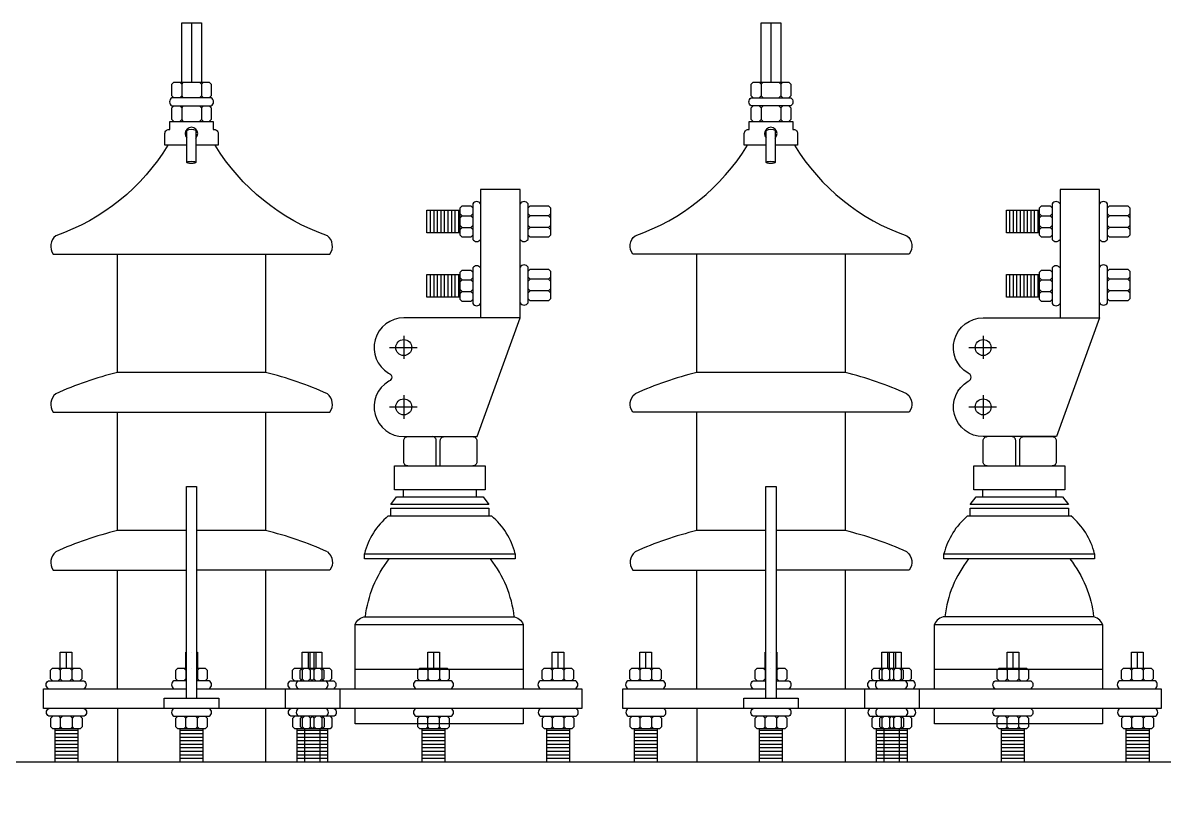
# Model space of a CAD drawing. Header units: millimetres. Extents: x 20927 to 53748, y 38421 to 54891.
# Drawn here: x 52177 to 52719, y 53131 to 53498 of the extents above; entities that cross this region are included whole.
import ezdxf

# ---------------------------------------------------------------- set-up
doc = ezdxf.new("R2010")
doc.units = ezdxf.units.MM
doc.linetypes.add('CENTERX2', pattern=[101.6, 63.5, -12.7, 12.7, -12.7])
doc.layers.add('Btrans.', color=2, linetype='Continuous')
doc.layers.add('HIGHT', color=8, linetype='Continuous')

msp = doc.modelspace()

# ---------------------------------------------------------------- linework, layer by layer
at = {"layer": 'Btrans.'}
msp.add_lwpolyline([(51756.8, 53147.67), (51742.35, 53118.77), (53167.35, 53118.77), (53152.91, 53147.67), (51760.38, 53147.67)], dxfattribs=at)
at = {"layer": 'HIGHT'}
for p, q in [((52257.42, 53498.45), (52257.42, 53470.33)), ((52532.42, 53498.45), (52532.42, 53470.33)), ((52252.74, 53469.39), (52252.74, 53463.76)), ((52263.05, 53470.33), (52262.11, 53469.39)), ((52527.74, 53469.39), (52527.74, 53463.76)), ((52537.11, 53469.39), (52537.11, 53463.76)), ((52262.11, 53463.76), (52263.05, 53462.83)), ((52252.74, 53458.14), (52252.74, 53452.51)), ((52263.05, 53459.08), (52262.11, 53458.14)), ((52262.11, 53452.51), (52263.05, 53451.58)), ((52527.74, 53452.51), (52526.8, 53451.58)), ((52537.11, 53452.51), (52536.17, 53451.58)), ((52255.12, 53432.23), (52255.12, 53447.45)), ((52530.12, 53432.23), (52530.12, 53447.45)), ((52370.83, 53398.77), (52370.83, 53409.58)), ((52372.51, 53398.77), (52372.51, 53409.58)), ((52374.18, 53398.77), (52374.18, 53409.58)), ((52375.86, 53398.77), (52375.86, 53409.58)), ((52377.53, 53398.77), (52377.53, 53409.58)), ((52379.2, 53398.77), (52379.2, 53409.58)), ((52380.88, 53398.77), (52380.88, 53409.58)), ((52382.55, 53398.77), (52382.55, 53409.58)), ((52384.23, 53398.77), (52384.23, 53409.58)), ((52384.93, 53407.86), (52385.87, 53406.93)), ((52389.94, 53406.93), (52390.88, 53407.86)), ((52418.07, 53406.93), (52417.13, 53407.86)), ((52427.76, 53407.86), (52426.82, 53406.93)), ((52645.83, 53398.77), (52645.83, 53409.58)), ((52647.51, 53398.77), (52647.51, 53409.58)), ((52649.18, 53398.77), (52649.18, 53409.58)), ((52650.86, 53398.77), (52650.86, 53409.58)), ((52652.53, 53398.77), (52652.53, 53409.58)), ((52654.2, 53398.77), (52654.2, 53409.58)), ((52655.88, 53398.77), (52655.88, 53409.58)), ((52657.55, 53398.77), (52657.55, 53409.58)), ((52659.23, 53398.77), (52659.23, 53409.58)), ((52659.93, 53405.99), (52660.87, 53406.93)), ((52664.94, 53406.93), (52665.88, 53405.99)), ((52693.07, 53406.93), (52692.13, 53405.99)), ((52702.76, 53405.99), (52701.82, 53406.93)), ((52384.93, 53402.33), (52385.87, 53401.39)), ((52418.07, 53401.39), (52417.13, 53402.33)), ((52427.76, 53400.46), (52426.82, 53401.39)), ((52664.94, 53401.39), (52665.88, 53402.33)), ((52693.07, 53401.39), (52692.13, 53400.46)), ((52702.76, 53402.33), (52701.82, 53401.39)), ((52370.83, 53368.3), (52370.83, 53379.11)), ((52372.51, 53368.3), (52372.51, 53379.11)), ((52374.18, 53368.3), (52374.18, 53379.11)), ((52375.86, 53368.3), (52375.86, 53379.11)), ((52377.53, 53368.3), (52377.53, 53379.11)), ((52379.2, 53368.3), (52379.2, 53379.11)), ((52380.88, 53368.3), (52380.88, 53379.11)), ((52382.55, 53368.3), (52382.55, 53379.11)), ((52384.23, 53368.3), (52384.23, 53379.11)), ((52384.93, 53377.39), (52385.87, 53376.46)), ((52389.94, 53376.46), (52390.88, 53377.39)), ((52418.07, 53376.81), (52417.13, 53377.75)), ((52427.76, 53377.75), (52426.82, 53376.81)), ((52645.83, 53368.3), (52645.83, 53379.11)), ((52647.51, 53368.3), (52647.51, 53379.11)), ((52649.18, 53368.3), (52649.18, 53379.11)), ((52650.86, 53368.3), (52650.86, 53379.11)), ((52652.53, 53368.3), (52652.53, 53379.11)), ((52654.2, 53368.3), (52654.2, 53379.11)), ((52655.88, 53368.3), (52655.88, 53379.11)), ((52657.55, 53368.3), (52657.55, 53379.11)), ((52659.23, 53368.3), (52659.23, 53379.11)), ((52659.93, 53375.52), (52660.87, 53376.46)), ((52664.94, 53376.46), (52665.88, 53375.52)), ((52693.07, 53376.81), (52692.13, 53375.88)), ((52702.76, 53375.88), (52701.82, 53376.81)), ((52385.87, 53370.92), (52389.94, 53370.92)), ((52418.07, 53371.28), (52417.13, 53370.35)), ((52427.76, 53370.35), (52426.82, 53371.28)), ((52659.93, 53371.86), (52660.87, 53370.92)), ((52664.94, 53370.92), (52665.88, 53371.86)), ((52693.07, 53371.28), (52692.13, 53372.22)), ((52702.76, 53372.22), (52701.82, 53371.28)), ((52222.27, 53182.51), (52222.27, 53238.76)), ((52292.58, 53238.76), (52292.58, 53182.51)), ((52497.27, 53182.51), (52497.27, 53238.76)), ((52567.58, 53238.76), (52567.58, 53182.51)), ((52197.9, 53199.8), (52197.9, 53192.21)), ((52257.42, 53199.8), (52257.43, 53199.8)), ((52312.74, 53199.8), (52312.74, 53192.21)), ((52313.69, 53192.21), (52313.69, 53199.8)), ((52315.52, 53199.8), (52315.52, 53192.21)), ((52316.46, 53199.8), (52316.46, 53192.21)), ((52372.27, 53199.8), (52372.27, 53192.21)), ((52431.3, 53199.8), (52431.3, 53192.21)), ((52472.9, 53199.8), (52472.9, 53192.21)), ((52532.42, 53199.8), (52532.43, 53199.8)), ((52587.74, 53199.8), (52587.74, 53192.21)), ((52588.69, 53192.21), (52588.69, 53199.8)), ((52590.52, 53199.8), (52590.52, 53192.21)), ((52591.46, 53199.8), (52591.46, 53192.21)), ((52647.27, 53199.8), (52647.27, 53192.21)), ((52706.3, 53199.8), (52706.3, 53192.21)), ((52194.19, 53192.21), (52195.13, 53191.27)), ((52199.72, 53192.21), (52200.66, 53191.27)), ((52253.72, 53192.21), (52254.66, 53191.27)), ((52257.42, 53192.21), (52257.43, 53192.21)), ((52261.13, 53192.21), (52260.19, 53191.27)), ((52309.97, 53191.27), (52309.97, 53187.2)), ((52312.75, 53192.21), (52313.69, 53191.27)), ((52315.5, 53191.27), (52315.5, 53187.2)), ((52320.16, 53192.21), (52319.22, 53191.27)), ((52369.5, 53191.27), (52369.5, 53187.2)), ((52375.03, 53191.27), (52375.03, 53187.2)), ((52428.53, 53191.27), (52428.53, 53187.2)), ((52434.06, 53191.27), (52434.06, 53187.2)), ((52469.19, 53192.21), (52470.13, 53191.27)), ((52474.72, 53192.21), (52475.66, 53191.27)), ((52528.72, 53192.21), (52529.66, 53191.27)), ((52532.42, 53192.21), (52532.43, 53192.21)), ((52536.13, 53192.21), (52535.19, 53191.27)), ((52585.91, 53192.21), (52584.97, 53191.27)), ((52587.75, 53192.21), (52588.69, 53191.27)), ((52591.44, 53192.21), (52590.5, 53191.27)), ((52595.16, 53192.21), (52594.22, 53191.27)), ((52645.43, 53192.21), (52644.5, 53191.27)), ((52650.97, 53192.21), (52650.03, 53191.27)), ((52704.46, 53192.21), (52703.53, 53191.27)), ((52710, 53192.21), (52709.06, 53191.27)), ((52195.13, 53187.2), (52194.19, 53186.26)), ((52200.66, 53187.2), (52201.6, 53186.26)), ((52254.66, 53187.2), (52253.72, 53186.26)), ((52260.19, 53187.2), (52261.13, 53186.26)), ((52313.69, 53187.2), (52314.63, 53186.26)), ((52319.22, 53187.2), (52320.16, 53186.26)), ((52470.13, 53187.2), (52469.19, 53186.26)), ((52475.66, 53187.2), (52476.6, 53186.26)), ((52529.66, 53187.2), (52528.72, 53186.26)), ((52535.19, 53187.2), (52536.13, 53186.26)), ((52584.97, 53187.2), (52585.91, 53186.26)), ((52588.69, 53187.2), (52589.63, 53186.26)), ((52590.5, 53187.2), (52591.44, 53186.26)), ((52594.22, 53187.2), (52595.16, 53186.26)), ((52644.5, 53187.2), (52645.43, 53186.26)), ((52650.03, 53187.2), (52650.97, 53186.26)), ((52703.53, 53187.2), (52704.46, 53186.26)), ((52709.06, 53187.2), (52710, 53186.26)), ((52301.95, 53173.14), (52301.95, 53182.51)), ((52327.74, 53182.51), (52327.74, 53173.14)), ((52576.95, 53173.14), (52576.95, 53182.51)), ((52602.74, 53182.51), (52602.74, 53173.14)), ((52195.3, 53164.38), (52195.3, 53168.45)), ((52200.84, 53168.45), (52201.77, 53169.39)), ((52222.27, 53173.14), (52222.27, 53147.52)), ((52254.66, 53164.38), (52254.66, 53168.45)), ((52260.19, 53164.38), (52260.19, 53168.45)), ((52292.58, 53173.31), (52292.58, 53147.52)), ((52310.14, 53168.45), (52311.08, 53169.39)), ((52313.86, 53164.38), (52313.86, 53168.45)), ((52315.67, 53168.45), (52316.61, 53169.39)), ((52319.39, 53164.38), (52319.39, 53168.45)), ((52369.5, 53168.45), (52368.56, 53169.39)), ((52375.03, 53168.45), (52374.09, 53169.39)), ((52428.7, 53168.45), (52427.76, 53169.39)), ((52434.23, 53168.45), (52435.17, 53169.39)), ((52470.3, 53164.38), (52470.3, 53168.45)), ((52475.84, 53168.45), (52476.77, 53169.39)), ((52497.27, 53173.14), (52497.27, 53147.52)), ((52529.66, 53164.38), (52529.66, 53168.45)), ((52535.19, 53164.38), (52535.19, 53168.45)), ((52567.58, 53173.31), (52567.58, 53147.52)), ((52588.86, 53164.38), (52588.86, 53168.45)), ((52590.67, 53164.38), (52590.67, 53168.45)), ((52594.39, 53164.38), (52594.39, 53168.45)), ((52709.23, 53168.45), (52708.3, 53169.39)), ((52203.46, 53162.74), (52192.65, 53162.74)), ((52201.77, 53163.45), (52200.84, 53164.38)), ((52262.81, 53162.74), (52252.01, 53162.74)), ((52322.02, 53162.74), (52307.49, 53162.74)), ((52311.21, 53147.67), (52311.21, 53163.45)), ((52314.74, 53163.45), (52315.67, 53164.38)), ((52318.3, 53163.45), (52318.3, 53147.67)), ((52377.65, 53162.74), (52366.85, 53162.74)), ((52368.56, 53163.45), (52369.5, 53164.38)), ((52374.09, 53163.45), (52375.03, 53164.38)), ((52436.86, 53162.74), (52426.05, 53162.74)), ((52427.76, 53163.45), (52428.7, 53164.38)), ((52435.17, 53163.45), (52434.23, 53164.38)), ((52478.46, 53162.74), (52467.65, 53162.74)), ((52476.77, 53163.45), (52475.84, 53164.38)), ((52537.81, 53162.74), (52527.01, 53162.74)), ((52597.02, 53162.74), (52582.49, 53162.74)), ((52586.08, 53163.45), (52585.14, 53164.38)), ((52586.21, 53147.67), (52586.21, 53163.45)), ((52593.3, 53163.45), (52593.3, 53147.67)), ((52652.65, 53162.74), (52641.85, 53162.74)), ((52645.43, 53163.45), (52644.5, 53164.38)), ((52650.97, 53163.45), (52650.03, 53164.38)), ((52711.86, 53162.74), (52701.05, 53162.74)), ((52704.64, 53163.45), (52703.7, 53164.38)), ((52708.3, 53163.45), (52709.23, 53164.38)), ((52203.46, 53161.06), (52192.65, 53161.06)), ((52203.46, 53159.39), (52192.65, 53159.39)), ((52203.46, 53157.72), (52192.65, 53157.72)), ((52262.81, 53161.06), (52252.01, 53161.06)), ((52262.81, 53159.39), (52252.01, 53159.39)), ((52262.81, 53157.72), (52252.01, 53157.72)), ((52322.02, 53161.06), (52307.49, 53161.06)), ((52322.02, 53159.39), (52307.49, 53159.39)), ((52322.02, 53157.72), (52307.49, 53157.72)), ((52377.65, 53161.06), (52366.85, 53161.06)), ((52377.65, 53159.39), (52366.85, 53159.39)), ((52377.65, 53157.72), (52366.85, 53157.72)), ((52436.86, 53161.06), (52426.05, 53161.06)), ((52436.86, 53159.39), (52426.05, 53159.39)), ((52436.86, 53157.72), (52426.05, 53157.72)), ((52478.46, 53161.06), (52467.65, 53161.06)), ((52478.46, 53159.39), (52467.65, 53159.39)), ((52478.46, 53157.72), (52467.65, 53157.72)), ((52537.81, 53161.06), (52527.01, 53161.06)), ((52537.81, 53159.39), (52527.01, 53159.39)), ((52537.81, 53157.72), (52527.01, 53157.72)), ((52597.02, 53161.06), (52582.49, 53161.06)), ((52597.02, 53159.39), (52582.49, 53159.39)), ((52597.02, 53157.72), (52582.49, 53157.72)), ((52652.65, 53161.06), (52641.85, 53161.06)), ((52652.65, 53159.39), (52641.85, 53159.39)), ((52652.65, 53157.72), (52641.85, 53157.72)), ((52711.86, 53161.06), (52701.05, 53161.06)), ((52711.86, 53159.39), (52701.05, 53159.39)), ((52711.86, 53157.72), (52701.05, 53157.72)), ((52203.46, 53156.04), (52192.65, 53156.04)), ((52203.46, 53154.37), (52192.65, 53154.37)), ((52203.46, 53152.69), (52192.65, 53152.69)), ((52262.81, 53156.04), (52252.01, 53156.04)), ((52262.81, 53154.37), (52252.01, 53154.37)), ((52262.81, 53152.69), (52252.01, 53152.69)), ((52322.02, 53156.04), (52307.49, 53156.04)), ((52322.02, 53154.37), (52307.49, 53154.37)), ((52322.02, 53152.69), (52307.49, 53152.69)), ((52377.65, 53156.04), (52366.85, 53156.04)), ((52377.65, 53154.37), (52366.85, 53154.37)), ((52377.65, 53152.69), (52366.85, 53152.69)), ((52436.86, 53156.04), (52426.05, 53156.04)), ((52436.86, 53154.37), (52426.05, 53154.37)), ((52436.86, 53152.69), (52426.05, 53152.69)), ((52478.46, 53156.04), (52467.65, 53156.04)), ((52478.46, 53154.37), (52467.65, 53154.37)), ((52478.46, 53152.69), (52467.65, 53152.69)), ((52537.81, 53156.04), (52527.01, 53156.04)), ((52537.81, 53154.37), (52527.01, 53154.37)), ((52537.81, 53152.69), (52527.01, 53152.69)), ((52597.02, 53156.04), (52582.49, 53156.04)), ((52597.02, 53154.37), (52582.49, 53154.37)), ((52597.02, 53152.69), (52582.49, 53152.69)), ((52652.65, 53156.04), (52641.85, 53156.04)), ((52652.65, 53154.37), (52641.85, 53154.37)), ((52652.65, 53152.69), (52641.85, 53152.69)), ((52711.86, 53156.04), (52701.05, 53156.04)), ((52711.86, 53154.37), (52701.05, 53154.37)), ((52711.86, 53152.69), (52701.05, 53152.69)), ((52203.46, 53151.02), (52192.65, 53151.02)), ((52203.46, 53149.34), (52192.65, 53149.34)), ((52262.81, 53151.02), (52252.01, 53151.02)), ((52262.81, 53149.34), (52252.01, 53149.34)), ((52322.02, 53151.02), (52307.49, 53151.02)), ((52322.02, 53149.34), (52307.49, 53149.34)), ((52377.65, 53151.02), (52366.85, 53151.02)), ((52377.65, 53149.34), (52366.85, 53149.34)), ((52436.86, 53151.02), (52426.05, 53151.02)), ((52436.86, 53149.34), (52426.05, 53149.34)), ((52478.46, 53151.02), (52467.65, 53151.02)), ((52478.46, 53149.34), (52467.65, 53149.34)), ((52537.81, 53151.02), (52527.01, 53151.02)), ((52537.81, 53149.34), (52527.01, 53149.34)), ((52597.02, 53151.02), (52582.49, 53151.02)), ((52597.02, 53149.34), (52582.49, 53149.34)), ((52652.65, 53151.02), (52641.85, 53151.02)), ((52652.65, 53149.34), (52641.85, 53149.34)), ((52711.86, 53151.02), (52701.05, 53151.02)), ((52711.86, 53149.34), (52701.05, 53149.34))]:
    msp.add_line(p, q, dxfattribs=at)
at = {"layer": 'HIGHT', "linetype": 'CENTERX2'}
for p, q in [((52358.14, 53349.97), (52358.14, 53338.97)), ((52633.14, 53349.97), (52633.14, 53338.97)), ((52351.37, 53344.35), (52364.49, 53344.35)), ((52626.37, 53344.35), (52639.49, 53344.35)), ((52358.14, 53321.76), (52358.14, 53310.48)), ((52633.14, 53321.76), (52633.14, 53310.48)), ((52351.37, 53316.2), (52364.49, 53316.2)), ((52626.37, 53316.2), (52639.49, 53316.2))]:
    msp.add_line(p, q, dxfattribs=at)
at = {"layer": 'HIGHT', "linetype": 'ByBlock'}
for p, q in [((52350.76, 53264.49), (52399.77, 53264.49)), ((52625.76, 53264.49), (52674.77, 53264.49))]:
    msp.add_line(p, q, dxfattribs=at)
at = {"layer": 'HIGHT'}
for points in [[(52252.74, 53470.33), (52252.74, 53498.45), (52262.11, 53498.45), (52262.11, 53470.33)], [(52527.74, 53470.33), (52527.74, 53498.45), (52537.11, 53498.45), (52537.11, 53470.33)], [(52248.99, 53462.83), (52248.05, 53463.76), (52248.05, 53469.39), (52248.99, 53470.33), (52265.86, 53470.33), (52266.8, 53469.39), (52266.8, 53463.76), (52265.86, 53462.83)], [(52251.8, 53470.33), (52252.74, 53469.39), (52253.67, 53470.33)], [(52261.17, 53470.33), (52262.11, 53469.39), (52262.11, 53463.76), (52261.17, 53462.83)], [(52523.99, 53462.83), (52523.05, 53463.76), (52523.05, 53469.39), (52523.99, 53470.33), (52540.86, 53470.33), (52541.8, 53469.39), (52541.8, 53463.76), (52540.86, 53462.83)], [(52528.67, 53470.33), (52527.74, 53469.39), (52526.8, 53470.33)], [(52538.05, 53470.33), (52537.11, 53469.39), (52536.17, 53470.33)], [(52253.67, 53462.83), (52252.74, 53463.76), (52251.8, 53462.83)], [(52526.8, 53462.83), (52527.74, 53463.76), (52528.67, 53462.83)], [(52536.17, 53462.83), (52537.11, 53463.76), (52538.05, 53462.83)], [(52248.99, 53451.58), (52248.05, 53452.51), (52248.05, 53458.14), (52248.99, 53459.08)], [(52251.8, 53459.08), (52252.74, 53458.14), (52253.67, 53459.08)], [(52261.17, 53459.08), (52262.11, 53458.14), (52262.11, 53452.51), (52261.17, 53451.58)], [(52265.86, 53459.08), (52266.8, 53458.14), (52266.8, 53452.51), (52265.86, 53451.58)], [(52523.99, 53451.58), (52523.05, 53452.51), (52523.05, 53458.14), (52523.99, 53459.08)], [(52528.67, 53459.08), (52527.74, 53458.14), (52526.8, 53459.08)], [(52527.74, 53458.14), (52527.74, 53452.51), (52528.67, 53451.58)], [(52538.05, 53459.08), (52537.11, 53458.14), (52536.17, 53459.08)], [(52537.11, 53458.14), (52537.11, 53452.51), (52538.05, 53451.58)], [(52540.86, 53459.08), (52541.8, 53458.14), (52541.8, 53452.51), (52540.86, 53451.58)], [(52253.67, 53451.58), (52252.74, 53452.51), (52251.8, 53451.58)], [(52688.38, 53358.46), (52688.38, 53419.39), (52669.63, 53419.39), (52669.63, 53358.46)], [(52384.93, 53398.77), (52369.16, 53398.77), (52369.16, 53409.58), (52384.93, 53409.58)], [(52390.88, 53397.64), (52389.94, 53396.71), (52385.87, 53396.71), (52384.93, 53397.64), (52384.93, 53410.68), (52385.87, 53411.61), (52389.94, 53411.61), (52390.88, 53410.68)], [(52384.93, 53405.99), (52385.87, 53406.93), (52389.94, 53406.93), (52390.88, 53405.99)], [(52417.13, 53410.68), (52418.07, 53411.61), (52426.82, 53411.61), (52427.76, 53410.68), (52427.76, 53397.64), (52426.82, 53396.71), (52418.07, 53396.71), (52417.13, 53397.64)], [(52427.76, 53405.99), (52426.82, 53406.93), (52418.07, 53406.93), (52417.13, 53405.99)], [(52659.93, 53398.77), (52644.16, 53398.77), (52644.16, 53409.58), (52659.93, 53409.58)], [(52665.88, 53397.64), (52664.94, 53396.71), (52660.87, 53396.71), (52659.93, 53397.64), (52659.93, 53410.68), (52660.87, 53411.61), (52664.94, 53411.61), (52665.88, 53410.68)], [(52659.93, 53407.86), (52660.87, 53406.93), (52664.94, 53406.93), (52665.88, 53407.86)], [(52692.13, 53410.68), (52693.07, 53411.61), (52701.82, 53411.61), (52702.76, 53410.68), (52702.76, 53397.64), (52701.82, 53396.71), (52693.07, 53396.71), (52692.13, 53397.64)], [(52702.76, 53407.86), (52701.82, 53406.93), (52693.07, 53406.93), (52692.13, 53407.86)], [(52384.93, 53400.46), (52385.87, 53401.39), (52389.94, 53401.39)], [(52390.88, 53400.46), (52389.94, 53401.39), (52390.88, 53402.33)], [(52427.76, 53402.33), (52426.82, 53401.39), (52418.07, 53401.39), (52417.13, 53400.46)], [(52659.93, 53402.33), (52660.87, 53401.39), (52659.93, 53400.46)], [(52660.87, 53401.39), (52664.94, 53401.39), (52665.88, 53400.46)], [(52702.76, 53400.46), (52701.82, 53401.39), (52693.07, 53401.39), (52692.13, 53402.33)], [(52292.58, 53388.76), (52292.58, 53332.51), (52222.27, 53332.51), (52222.27, 53388.76)], [(52567.58, 53388.76), (52567.58, 53332.51), (52497.27, 53332.51), (52497.27, 53388.76)], [(52390.88, 53367.17), (52389.94, 53366.24), (52385.87, 53366.24), (52384.93, 53367.17), (52384.93, 53380.21), (52385.87, 53381.14), (52389.94, 53381.14), (52390.88, 53380.21)], [(52417.13, 53380.56), (52418.07, 53381.5), (52426.82, 53381.5), (52427.76, 53380.56), (52427.76, 53367.53), (52426.82, 53366.6), (52418.07, 53366.6), (52417.13, 53367.53)], [(52665.88, 53367.17), (52664.94, 53366.24), (52660.87, 53366.24), (52659.93, 53367.17), (52659.93, 53380.21), (52660.87, 53381.14), (52664.94, 53381.14), (52665.88, 53380.21)], [(52692.13, 53380.56), (52693.07, 53381.5), (52701.82, 53381.5), (52702.76, 53380.56), (52702.76, 53367.53), (52701.82, 53366.6), (52693.07, 53366.6), (52692.13, 53367.53)], [(52384.93, 53368.3), (52369.16, 53368.3), (52369.16, 53379.11), (52384.93, 53379.11)], [(52384.93, 53375.52), (52385.87, 53376.46), (52389.94, 53376.46), (52390.88, 53375.52)], [(52427.76, 53375.88), (52426.82, 53376.81), (52418.07, 53376.81), (52417.13, 53375.88)], [(52659.93, 53368.3), (52644.16, 53368.3), (52644.16, 53379.11), (52659.93, 53379.11)], [(52659.93, 53377.39), (52660.87, 53376.46), (52664.94, 53376.46), (52665.88, 53377.39)], [(52702.76, 53377.75), (52701.82, 53376.81), (52693.07, 53376.81), (52692.13, 53377.75)], [(52384.93, 53371.86), (52385.87, 53370.92), (52384.93, 53369.99)], [(52390.88, 53369.99), (52389.94, 53370.92), (52390.88, 53371.86)], [(52427.76, 53372.22), (52426.82, 53371.28), (52418.07, 53371.28), (52417.13, 53372.22)], [(52659.93, 53369.99), (52660.87, 53370.92), (52664.94, 53370.92), (52665.88, 53369.99)], [(52702.76, 53370.35), (52701.82, 53371.28), (52693.07, 53371.28), (52692.13, 53370.35)], [(52255.03, 53257.51), (52222.27, 53257.51), (52222.27, 53313.76)], [(52292.58, 53313.76), (52292.58, 53257.51), (52259.82, 53257.51)], [(52530.03, 53257.51), (52497.27, 53257.51), (52497.27, 53313.76)], [(52567.58, 53313.76), (52567.58, 53257.51), (52534.82, 53257.51)], [(52255.03, 53177.93), (52255.03, 53278.42), (52259.82, 53278.42), (52259.82, 53177.93)], [(52530.03, 53177.93), (52530.03, 53278.42), (52534.82, 53278.42), (52534.82, 53177.93)], [(52195.13, 53192.21), (52195.13, 53199.8), (52200.68, 53199.8), (52200.68, 53192.21)], [(52254.66, 53192.21), (52254.66, 53199.8), (52255.03, 53199.8)], [(52259.82, 53199.8), (52260.2, 53199.8), (52260.2, 53192.21)], [(52309.97, 53192.21), (52309.97, 53199.8), (52319.24, 53199.8), (52319.24, 53192.21)], [(52369.5, 53192.21), (52369.5, 53199.8), (52375.04, 53199.8), (52375.04, 53192.21)], [(52428.53, 53192.21), (52428.53, 53199.8), (52434.07, 53199.8), (52434.07, 53192.21)], [(52470.13, 53192.21), (52470.13, 53199.8), (52475.68, 53199.8), (52475.68, 53192.21)], [(52529.66, 53192.21), (52529.66, 53199.8), (52530.03, 53199.8)], [(52534.82, 53199.8), (52535.2, 53199.8), (52535.2, 53192.21)], [(52584.97, 53192.21), (52584.97, 53199.8), (52594.24, 53199.8), (52594.24, 53192.21)], [(52644.5, 53192.21), (52644.5, 53199.8), (52650.04, 53199.8), (52650.04, 53192.21)], [(52703.53, 53192.21), (52703.53, 53199.8), (52709.07, 53199.8), (52709.07, 53192.21)], [(52191.38, 53186.26), (52190.44, 53187.2), (52190.44, 53191.27), (52191.38, 53192.21), (52204.41, 53192.21), (52205.35, 53191.27), (52205.35, 53187.2), (52204.41, 53186.26)], [(52196.07, 53192.21), (52195.13, 53191.27), (52195.13, 53187.2), (52196.07, 53186.26)], [(52201.6, 53192.21), (52200.66, 53191.27), (52200.66, 53187.2), (52199.72, 53186.26)], [(52250.91, 53186.26), (52249.97, 53187.2), (52249.97, 53191.27), (52250.91, 53192.21), (52255.03, 53192.21)], [(52255.03, 53191.64), (52254.66, 53191.27), (52254.66, 53187.2), (52255.03, 53186.83)], [(52259.82, 53192.21), (52263.94, 53192.21), (52264.88, 53191.27), (52264.88, 53187.2), (52263.94, 53186.26)], [(52259.82, 53191.64), (52260.19, 53191.27), (52260.19, 53187.2), (52259.82, 53186.83)], [(52306.22, 53186.26), (52305.28, 53187.2), (52305.28, 53191.27), (52306.22, 53192.21), (52322.97, 53192.21), (52323.91, 53191.27), (52323.91, 53187.2), (52322.97, 53186.26)], [(52309.94, 53186.26), (52309, 53187.2), (52309, 53191.27), (52309.94, 53192.21)], [(52309.03, 53192.21), (52309.97, 53191.27), (52310.91, 53192.21)], [(52314.63, 53192.21), (52313.69, 53191.27), (52313.69, 53187.2), (52312.75, 53186.26)], [(52316.44, 53192.21), (52315.5, 53191.27), (52314.56, 53192.21)], [(52318.28, 53192.21), (52319.22, 53191.27), (52319.22, 53187.2), (52318.28, 53186.26)], [(52319.25, 53192.21), (52320.19, 53191.27), (52320.19, 53187.2), (52319.25, 53186.26)], [(52365.75, 53186.26), (52364.81, 53187.2), (52364.81, 53191.27), (52365.75, 53192.21), (52378.78, 53192.21), (52379.72, 53191.27), (52379.72, 53187.2), (52378.78, 53186.26)], [(52370.43, 53192.21), (52369.5, 53191.27), (52368.56, 53192.21)], [(52375.97, 53192.21), (52375.03, 53191.27), (52374.09, 53192.21)], [(52424.78, 53186.26), (52423.84, 53187.2), (52423.84, 53191.27), (52424.78, 53192.21), (52437.81, 53192.21), (52438.75, 53191.27), (52438.75, 53187.2), (52437.81, 53186.26)], [(52429.46, 53192.21), (52428.53, 53191.27), (52427.59, 53192.21)], [(52433.12, 53192.21), (52434.06, 53191.27), (52435, 53192.21)], [(52466.38, 53186.26), (52465.44, 53187.2), (52465.44, 53191.27), (52466.38, 53192.21), (52479.41, 53192.21), (52480.35, 53191.27), (52480.35, 53187.2), (52479.41, 53186.26)], [(52471.07, 53192.21), (52470.13, 53191.27), (52470.13, 53187.2), (52471.07, 53186.26)], [(52476.6, 53192.21), (52475.66, 53191.27), (52475.66, 53187.2), (52474.72, 53186.26)], [(52525.91, 53186.26), (52524.97, 53187.2), (52524.97, 53191.27), (52525.91, 53192.21), (52530.03, 53192.21)], [(52530.03, 53191.64), (52529.66, 53191.27), (52529.66, 53187.2), (52530.03, 53186.83)], [(52534.82, 53192.21), (52538.94, 53192.21), (52539.88, 53191.27), (52539.88, 53187.2), (52538.94, 53186.26)], [(52534.82, 53191.64), (52535.19, 53191.27), (52535.19, 53187.2), (52534.82, 53186.83)], [(52581.22, 53186.26), (52580.28, 53187.2), (52580.28, 53191.27), (52581.22, 53192.21), (52597.97, 53192.21), (52598.91, 53191.27), (52598.91, 53187.2), (52597.97, 53186.26)], [(52584.94, 53186.26), (52584, 53187.2), (52584, 53191.27), (52584.94, 53192.21)], [(52584.03, 53192.21), (52584.97, 53191.27), (52584.97, 53187.2), (52584.03, 53186.26)], [(52589.63, 53192.21), (52588.69, 53191.27), (52588.69, 53187.2), (52587.75, 53186.26)], [(52589.56, 53192.21), (52590.5, 53191.27), (52590.5, 53187.2), (52589.56, 53186.26)], [(52593.28, 53192.21), (52594.22, 53191.27), (52594.22, 53187.2), (52593.28, 53186.26)], [(52594.25, 53192.21), (52595.19, 53191.27), (52595.19, 53187.2), (52594.25, 53186.26)], [(52640.75, 53186.26), (52639.81, 53187.2), (52639.81, 53191.27), (52640.75, 53192.21), (52653.78, 53192.21), (52654.72, 53191.27), (52654.72, 53187.2), (52653.78, 53186.26)], [(52643.56, 53192.21), (52644.5, 53191.27), (52644.5, 53187.2), (52643.56, 53186.26)], [(52649.09, 53192.21), (52650.03, 53191.27), (52650.03, 53187.2), (52649.09, 53186.26)], [(52699.78, 53186.26), (52698.84, 53187.2), (52698.84, 53191.27), (52699.78, 53192.21), (52712.81, 53192.21), (52713.75, 53191.27), (52713.75, 53187.2), (52712.81, 53186.26)], [(52702.59, 53192.21), (52703.53, 53191.27), (52703.53, 53187.2), (52702.59, 53186.26)], [(52708.12, 53192.21), (52709.06, 53191.27), (52709.06, 53187.2), (52708.12, 53186.26)], [(52310.91, 53186.26), (52309.97, 53187.2), (52309.03, 53186.26)], [(52314.56, 53186.26), (52315.5, 53187.2), (52316.44, 53186.26)], [(52368.56, 53186.26), (52369.5, 53187.2), (52370.43, 53186.26)], [(52374.09, 53186.26), (52375.03, 53187.2), (52375.97, 53186.26)], [(52427.59, 53186.26), (52428.53, 53187.2), (52429.46, 53186.26)], [(52433.12, 53186.26), (52434.06, 53187.2), (52435, 53186.26)], [(52259.82, 53182.51), (52442.58, 53182.51), (52442.58, 53173.14), (52187.11, 53173.14), (52187.11, 53182.51), (52255.03, 53182.51)], [(52534.82, 53182.51), (52717.58, 53182.51), (52717.58, 53173.14), (52462.11, 53173.14), (52462.11, 53182.51), (52530.03, 53182.51)], [(52244.49, 53173.14), (52244.49, 53177.93), (52270.35, 53177.93), (52270.35, 53173.14)], [(52519.49, 53173.14), (52519.49, 53177.93), (52545.35, 53177.93), (52545.35, 53173.14)], [(52204.59, 53169.39), (52205.52, 53168.45), (52205.52, 53164.38), (52204.59, 53163.45), (52191.55, 53163.45), (52190.62, 53164.38), (52190.62, 53168.45), (52191.55, 53169.39)], [(52194.37, 53169.39), (52195.3, 53168.45), (52196.24, 53169.39)], [(52199.9, 53163.45), (52200.84, 53164.38), (52200.84, 53168.45), (52199.9, 53169.39)], [(52263.94, 53169.39), (52264.88, 53168.45), (52264.88, 53164.38), (52263.94, 53163.45), (52250.91, 53163.45), (52249.97, 53164.38), (52249.97, 53168.45), (52250.91, 53169.39)], [(52253.72, 53169.39), (52254.66, 53168.45), (52255.59, 53169.39)], [(52261.13, 53169.39), (52260.19, 53168.45), (52259.25, 53169.39)], [(52323.14, 53169.39), (52324.08, 53168.45), (52324.08, 53164.38), (52323.14, 53163.45), (52306.39, 53163.45), (52305.45, 53164.38), (52305.45, 53168.45), (52306.39, 53169.39)], [(52310.11, 53163.45), (52309.17, 53164.38), (52309.17, 53168.45), (52310.11, 53169.39)], [(52310.14, 53164.38), (52310.14, 53168.45), (52309.2, 53169.39)], [(52312.92, 53169.39), (52313.86, 53168.45), (52314.8, 53169.39)], [(52316.61, 53163.45), (52315.67, 53164.38), (52315.67, 53168.45), (52314.74, 53169.39)], [(52320.33, 53169.39), (52319.39, 53168.45), (52318.46, 53169.39)], [(52319.42, 53169.39), (52320.36, 53168.45), (52320.36, 53164.38), (52319.42, 53163.45)], [(52378.78, 53169.39), (52379.72, 53168.45), (52379.72, 53164.38), (52378.78, 53163.45), (52365.75, 53163.45), (52364.81, 53164.38), (52364.81, 53168.45), (52365.75, 53169.39)], [(52370.43, 53163.45), (52369.5, 53164.38), (52369.5, 53168.45), (52370.43, 53169.39)], [(52375.97, 53163.45), (52375.03, 53164.38), (52375.03, 53168.45), (52375.97, 53169.39)], [(52437.98, 53169.39), (52438.92, 53168.45), (52438.92, 53164.38), (52437.98, 53163.45), (52424.95, 53163.45), (52424.01, 53164.38), (52424.01, 53168.45), (52424.95, 53169.39)], [(52429.64, 53163.45), (52428.7, 53164.38), (52428.7, 53168.45), (52429.64, 53169.39)], [(52433.3, 53163.45), (52434.23, 53164.38), (52434.23, 53168.45), (52433.3, 53169.39)], [(52479.59, 53169.39), (52480.52, 53168.45), (52480.52, 53164.38), (52479.59, 53163.45), (52466.55, 53163.45), (52465.62, 53164.38), (52465.62, 53168.45), (52466.55, 53169.39)], [(52469.37, 53169.39), (52470.3, 53168.45), (52471.24, 53169.39)], [(52474.9, 53163.45), (52475.84, 53164.38), (52475.84, 53168.45), (52474.9, 53169.39)], [(52538.94, 53169.39), (52539.88, 53168.45), (52539.88, 53164.38), (52538.94, 53163.45), (52525.91, 53163.45), (52524.97, 53164.38), (52524.97, 53168.45), (52525.91, 53169.39)], [(52528.72, 53169.39), (52529.66, 53168.45), (52530.59, 53169.39)], [(52536.13, 53169.39), (52535.19, 53168.45), (52534.25, 53169.39)], [(52598.14, 53169.39), (52599.08, 53168.45), (52599.08, 53164.38), (52598.14, 53163.45), (52581.39, 53163.45), (52580.45, 53164.38), (52580.45, 53168.45), (52581.39, 53169.39)], [(52585.11, 53163.45), (52584.17, 53164.38), (52584.17, 53168.45), (52585.11, 53169.39)], [(52586.08, 53169.39), (52585.14, 53168.45), (52584.2, 53169.39)], [(52584.2, 53163.45), (52585.14, 53164.38), (52585.14, 53168.45)], [(52587.92, 53169.39), (52588.86, 53168.45), (52589.8, 53169.39)], [(52589.74, 53169.39), (52590.67, 53168.45), (52591.61, 53169.39)], [(52595.33, 53169.39), (52594.39, 53168.45), (52593.46, 53169.39)], [(52594.42, 53169.39), (52595.36, 53168.45), (52595.36, 53164.38), (52594.42, 53163.45)], [(52653.78, 53169.39), (52654.72, 53168.45), (52654.72, 53164.38), (52653.78, 53163.45), (52640.75, 53163.45), (52639.81, 53164.38), (52639.81, 53168.45), (52640.75, 53169.39)], [(52645.43, 53169.39), (52644.5, 53168.45), (52643.56, 53169.39)], [(52643.56, 53163.45), (52644.5, 53164.38), (52644.5, 53168.45)], [(52650.97, 53169.39), (52650.03, 53168.45), (52649.09, 53169.39)], [(52649.09, 53163.45), (52650.03, 53164.38), (52650.03, 53168.45)], [(52712.98, 53169.39), (52713.92, 53168.45), (52713.92, 53164.38), (52712.98, 53163.45), (52699.95, 53163.45), (52699.01, 53164.38), (52699.01, 53168.45), (52699.95, 53169.39)], [(52704.64, 53169.39), (52703.7, 53168.45), (52702.76, 53169.39)], [(52702.76, 53163.45), (52703.7, 53164.38), (52703.7, 53168.45)], [(52710.17, 53163.45), (52709.23, 53164.38), (52709.23, 53168.45), (52710.17, 53169.39)], [(52203.46, 53163.45), (52203.46, 53147.67), (52192.65, 53147.67), (52192.65, 53163.45)], [(52196.24, 53163.45), (52195.3, 53164.38), (52194.37, 53163.45)], [(52262.81, 53163.45), (52262.81, 53147.67), (52252.01, 53147.67), (52252.01, 53163.45)], [(52255.59, 53163.45), (52254.66, 53164.38), (52253.72, 53163.45)], [(52259.25, 53163.45), (52260.19, 53164.38), (52261.13, 53163.45)], [(52322.02, 53163.45), (52322.02, 53147.67), (52307.49, 53147.67), (52307.49, 53163.45)], [(52309.2, 53163.45), (52310.14, 53164.38), (52311.08, 53163.45)], [(52312.92, 53163.45), (52313.86, 53164.38), (52314.8, 53163.45)], [(52320.33, 53163.45), (52319.39, 53164.38), (52318.46, 53163.45)], [(52377.65, 53163.45), (52377.65, 53147.67), (52366.85, 53147.67), (52366.85, 53163.45)], [(52436.86, 53163.45), (52436.86, 53147.67), (52426.05, 53147.67), (52426.05, 53163.45)], [(52478.46, 53163.45), (52478.46, 53147.67), (52467.65, 53147.67), (52467.65, 53163.45)], [(52471.24, 53163.45), (52470.3, 53164.38), (52469.37, 53163.45)], [(52537.81, 53163.45), (52537.81, 53147.67), (52527.01, 53147.67), (52527.01, 53163.45)], [(52530.59, 53163.45), (52529.66, 53164.38), (52528.72, 53163.45)], [(52534.25, 53163.45), (52535.19, 53164.38), (52536.13, 53163.45)], [(52597.02, 53163.45), (52597.02, 53147.67), (52582.49, 53147.67), (52582.49, 53163.45)], [(52587.92, 53163.45), (52588.86, 53164.38), (52589.8, 53163.45)], [(52589.74, 53163.45), (52590.67, 53164.38), (52591.61, 53163.45)], [(52595.33, 53163.45), (52594.39, 53164.38), (52593.46, 53163.45)], [(52652.65, 53163.45), (52652.65, 53147.67), (52641.85, 53147.67), (52641.85, 53163.45)], [(52711.86, 53163.45), (52711.86, 53147.67), (52701.05, 53147.67), (52701.05, 53163.45)]]:
    msp.add_lwpolyline(points, dxfattribs=at)
for points in [[(52248.05, 53462.83, 0.56779), (52248.05, 53459.08), (52266.8, 53459.08, 0.56779), (52266.8, 53462.83)], [(52541.8, 53459.08), (52523.05, 53459.08, -0.56779), (52523.05, 53462.83), (52541.8, 53462.83, -0.56779)], [(52626.08, 53328.41, 0.731645), (52625.94, 53332.22, -0.762576), (52633.14, 53358.46), (52688.38, 53358.46), (52667.98, 53302.09), (52633.14, 53302.09, -0.767012)]]:
    msp.add_lwpolyline(points, format="xyb", close=True, dxfattribs=at)
for points in [[(52255.12, 53440.33), (52244.77, 53440.33), (52244.77, 53445.95, -0.471469), (52247.11, 53447.83), (52247.11, 53451.58), (52267.74, 53451.58), (52267.74, 53447.83, -0.471469), (52270.08, 53445.95), (52270.08, 53440.33), (52259.48, 53440.33)], [(52530.12, 53440.33), (52519.77, 53440.33), (52519.77, 53445.95, -0.471469), (52522.11, 53447.83), (52522.11, 53451.58), (52542.74, 53451.58), (52542.74, 53447.83, -0.471469), (52545.08, 53445.95), (52545.08, 53440.33), (52534.48, 53440.33)], [(52255.12, 53447.43, -0.280335), (52259.48, 53447.45), (52259.48, 53432.23)], [(52530.12, 53447.43, -0.280335), (52534.48, 53447.45), (52534.48, 53432.23)], [(52246.21, 53440.33, -0.173722), (52192.96, 53397.42, 0.405237), (52191.8, 53388.76), (52323.05, 53388.76, 0.405237), (52321.89, 53397.42, -0.173722), (52268.64, 53440.33)], [(52543.64, 53440.33, 0.173722), (52596.89, 53397.42, -0.405237), (52598.05, 53388.76), (52466.8, 53388.76, -0.405237), (52467.96, 53397.42, 0.173722), (52521.21, 53440.33)], [(52413.38, 53358.46), (52358.14, 53358.46, 0.762576), (52350.94, 53332.22, -0.731645), (52351.08, 53328.41, 0.767012), (52358.14, 53302.09), (52392.98, 53302.09), (52413.38, 53358.46), (52413.38, 53419.39), (52394.63, 53419.39), (52394.63, 53358.46)], [(52394.63, 53412.6, 0.56779), (52390.88, 53412.6), (52390.88, 53395.72, 0.56779), (52394.63, 53395.72)], [(52413.38, 53395.72, 0.56779), (52417.13, 53395.72), (52417.13, 53412.6, 0.56779), (52413.38, 53412.6)], [(52669.63, 53412.6, 0.56779), (52665.88, 53412.6), (52665.88, 53395.72, 0.56779), (52669.63, 53395.72)], [(52688.38, 53395.72, 0.56779), (52692.13, 53395.72), (52692.13, 53412.6, 0.56779), (52688.38, 53412.6)], [(52394.63, 53382.13, 0.56779), (52390.88, 53382.13), (52390.88, 53365.25, 0.56779), (52394.63, 53365.25)], [(52413.38, 53365.61, 0.56779), (52417.13, 53365.61), (52417.13, 53382.49, 0.56779), (52413.38, 53382.49)], [(52669.63, 53382.13, 0.56779), (52665.88, 53382.13), (52665.88, 53365.25, 0.56779), (52669.63, 53365.25)], [(52688.38, 53365.61, 0.56779), (52692.13, 53365.61), (52692.13, 53382.49, 0.56779), (52688.38, 53382.49)], [(52192.96, 53322.42, 0.405237), (52191.8, 53313.76), (52323.05, 53313.76, 0.405237), (52321.89, 53322.42)], [(52596.89, 53322.42, -0.405237), (52598.05, 53313.76), (52466.8, 53313.76, -0.405237), (52467.96, 53322.42)], [(52373.59, 53288.2), (52373.59, 53300.22, 0.414214), (52371.72, 53302.09)], [(52648.59, 53288.2), (52648.59, 53300.22, 0.414214), (52646.72, 53302.09)], [(52192.96, 53247.42, 0.405237), (52191.8, 53238.76), (52255.03, 53238.76)], [(52321.89, 53247.42, -0.405237), (52323.05, 53238.76), (52259.82, 53238.76)], [(52467.96, 53247.42, 0.405237), (52466.8, 53238.76), (52530.03, 53238.76)], [(52596.89, 53247.42, -0.405237), (52598.05, 53238.76), (52534.82, 53238.76)], [(52189.46, 53182.51, -0.56779), (52189.46, 53186.26), (52206.33, 53186.26, -0.56779), (52206.33, 53182.51)], [(52255.03, 53186.26), (52248.99, 53186.26, 0.56779), (52248.99, 53182.51)], [(52265.86, 53182.51, 0.56779), (52265.86, 53186.26), (52259.82, 53186.26)], [(52304.3, 53182.51, -0.56779), (52304.3, 53186.26), (52324.89, 53186.26, -0.56779), (52324.89, 53182.51)], [(52380.7, 53182.51, 0.56779), (52380.7, 53186.26), (52363.83, 53186.26, 0.56779), (52363.83, 53182.51)], [(52439.73, 53182.51, 0.56779), (52439.73, 53186.26), (52422.86, 53186.26, 0.56779), (52422.86, 53182.51)], [(52481.33, 53182.51, 0.56779), (52481.33, 53186.26), (52464.46, 53186.26, 0.56779), (52464.46, 53182.51)], [(52523.99, 53182.51, -0.56779), (52523.99, 53186.26), (52530.03, 53186.26)], [(52534.82, 53186.26), (52540.86, 53186.26, -0.56779), (52540.86, 53182.51)], [(52599.89, 53182.51, 0.56779), (52599.89, 53186.26), (52579.3, 53186.26, 0.56779), (52579.3, 53182.51)], [(52638.83, 53182.51, -0.56779), (52638.83, 53186.26), (52655.7, 53186.26, -0.56779), (52655.7, 53182.51)], [(52714.73, 53182.51, 0.56779), (52714.73, 53186.26), (52697.86, 53186.26, 0.56779), (52697.86, 53182.51)], [(52206.51, 53173.14, -0.56779), (52206.51, 53169.39), (52189.63, 53169.39, -0.56779), (52189.63, 53173.14)], [(52248.99, 53173.14, 0.56779), (52248.99, 53169.39), (52265.86, 53169.39, 0.56779), (52265.86, 53173.14)], [(52325.07, 53173.14, -0.56779), (52325.07, 53169.39), (52304.47, 53169.39, -0.56779), (52304.47, 53173.14)], [(52363.83, 53173.14, 0.56779), (52363.83, 53169.39), (52380.7, 53169.39, 0.56779), (52380.7, 53173.14)], [(52423.03, 53173.14, 0.56779), (52423.03, 53169.39), (52439.91, 53169.39, 0.56779), (52439.91, 53173.14)], [(52464.63, 53173.14, 0.56779), (52464.63, 53169.39), (52481.51, 53169.39, 0.56779), (52481.51, 53173.14)], [(52540.86, 53173.14, -0.56779), (52540.86, 53169.39), (52523.99, 53169.39, -0.56779), (52523.99, 53173.14)], [(52579.47, 53173.14, 0.56779), (52579.47, 53169.39), (52600.07, 53169.39, 0.56779), (52600.07, 53173.14)], [(52655.7, 53173.14, -0.56779), (52655.7, 53169.39), (52638.83, 53169.39, -0.56779), (52638.83, 53173.14)], [(52698.03, 53173.14, 0.56779), (52698.03, 53169.39), (52714.91, 53169.39, 0.56779), (52714.91, 53173.14)]]:
    msp.add_lwpolyline(points, format="xyb", dxfattribs=at)
at = {"layer": 'HIGHT', "linetype": 'ByBlock'}
for points in [[(52360.02, 53288.2, -0.414214), (52358.14, 53290.07), (52358.14, 53300.22, -0.414214), (52360.02, 53302.09)], [(52375.47, 53288.2), (52375.47, 53300.22, -0.414214), (52377.34, 53302.09), (52390.92, 53302.09, -0.414214), (52392.8, 53300.22), (52392.8, 53290.07, -0.414214), (52390.92, 53288.2)], [(52635.02, 53288.2, -0.414214), (52633.14, 53290.07), (52633.14, 53300.22, -0.414214), (52635.02, 53302.09)], [(52650.47, 53288.2), (52650.47, 53300.22, -0.414214), (52652.34, 53302.09), (52665.92, 53302.09, -0.414214), (52667.8, 53300.22), (52667.8, 53290.07, -0.414214), (52665.92, 53288.2)], [(52335.1, 53182.51), (52335.1, 53212.95, -0.302706), (52339.96, 53216.65, -0.13826), (52351.21, 53244.05)], [(52339.96, 53216.65), (52410.57, 53216.65, 0.13826), (52399.32, 53244.05)], [(52674.32, 53244.05, -0.13826), (52685.57, 53216.65), (52614.96, 53216.65, 0.302706), (52610.1, 53212.95)], [(52409.9, 53216.65, -0.302706), (52414.76, 53212.95), (52414.76, 53182.51)]]:
    msp.add_lwpolyline(points, format="xyb", dxfattribs=at)
for points in [[(52353.69, 53288.2), (52396.84, 53288.2), (52396.84, 53276.92), (52353.69, 53276.92)], [(52628.69, 53288.2), (52671.84, 53288.2), (52671.84, 53276.92), (52628.69, 53276.92)], [(52354.76, 53273.54), (52395.76, 53273.54), (52398.57, 53269.86), (52351.95, 53269.86)], [(52629.76, 53273.54), (52670.76, 53273.54), (52673.57, 53269.86), (52626.95, 53269.86)], [(52339.51, 53246.54), (52411.02, 53246.54), (52411.02, 53244.05), (52339.51, 53244.05)], [(52614.51, 53246.54), (52686.02, 53246.54), (52686.02, 53244.05), (52614.51, 53244.05)]]:
    msp.add_lwpolyline(points, close=True, dxfattribs=at)
for points in [[(52357.96, 53273.54), (52357.96, 53276.92)], [(52392.57, 53276.92), (52392.57, 53273.54)], [(52632.96, 53273.54), (52632.96, 53276.92)], [(52667.57, 53276.92), (52667.57, 53273.54)], [(52351.95, 53264.49), (52351.95, 53268.18), (52398.57, 53268.18), (52398.57, 53264.49)], [(52626.95, 53264.49), (52626.95, 53268.18), (52673.57, 53268.18), (52673.57, 53264.49)], [(52335.1, 53212.95), (52414.76, 53212.95)], [(52610.1, 53182.51), (52610.1, 53212.95), (52689.76, 53212.95), (52689.76, 53182.51)], [(52335.1, 53191.72), (52414.76, 53191.72)], [(52610.1, 53191.72), (52689.76, 53191.72)], [(52414.76, 53173.14), (52414.76, 53165.85), (52335.1, 53165.85), (52335.1, 53173.14)], [(52689.76, 53173.14), (52689.76, 53165.85), (52610.1, 53165.85), (52610.1, 53173.14)]]:
    msp.add_lwpolyline(points, dxfattribs=at)
at = {"layer": 'HIGHT'}
for centre in [(52358.14, 53344.35), (52633.14, 53344.35), (52358.14, 53316.2), (52633.14, 53316.2)]:
    msp.add_circle(centre, 3.78, dxfattribs=at)
for centre, radius, start, end in [((52257.34, 53445.88), 2.99, 315.6456, 222.2073), ((52532.34, 53445.88), 2.99, 315.6456, 222.2073), ((52260.07, 53175.2), 161.8, 103.5116, 114.5052), ((52254.78, 53175.2), 161.8, 65.4948, 76.4884), ((52535.07, 53175.2), 161.8, 103.5116, 114.5052), ((52529.78, 53175.2), 161.8, 65.4948, 76.4884), ((52260.07, 53100.2), 161.8, 103.5116, 114.5052), ((52254.78, 53100.2), 161.8, 65.4948, 76.4884), ((52535.07, 53100.2), 161.8, 103.5116, 114.5052), ((52529.78, 53100.2), 161.8, 65.4948, 76.4884), ((52309.14, 53184.39), 2.18, 120.8251, 239.1749), ((52320.05, 53184.39), 2.18, 300.8251, 59.1749), ((52584.14, 53184.39), 2.18, 120.8251, 239.1749), ((52595.05, 53184.39), 2.18, 300.8251, 59.1749), ((52309.31, 53171.26), 2.18, 120.8251, 239.1749), ((52320.23, 53171.26), 2.18, 300.8251, 59.1749), ((52584.31, 53171.26), 2.18, 120.8251, 239.1749), ((52595.23, 53171.26), 2.18, 300.8251, 59.1749)]:
    msp.add_arc(centre, radius, start, end, dxfattribs=at)
at = {"layer": 'HIGHT', "linetype": 'ByBlock'}
for centre, radius, start, end in [((52373.09, 53238), 34.65, 130.1249, 165.7204), ((52377.44, 53238), 34.65, 14.2796, 49.8751), ((52648.09, 53238), 34.65, 130.1249, 165.7204), ((52652.44, 53238), 34.65, 14.2796, 49.8751), ((52669.18, 53210.4), 54.59, 141.9358, 173.423), ((52684.56, 53211.16), 5.5, 19.0684, 86.4339)]:
    msp.add_arc(centre, radius, start, end, dxfattribs=at)
at = {"layer": 'HIGHT'}
for centre in [(52257.3, 53432.23), (52532.3, 53432.23)]:
    msp.add_ellipse(centre, major_axis=(-2.18, 0), ratio=0.240501, dxfattribs=at)

doc.saveas('drawing.dxf')
